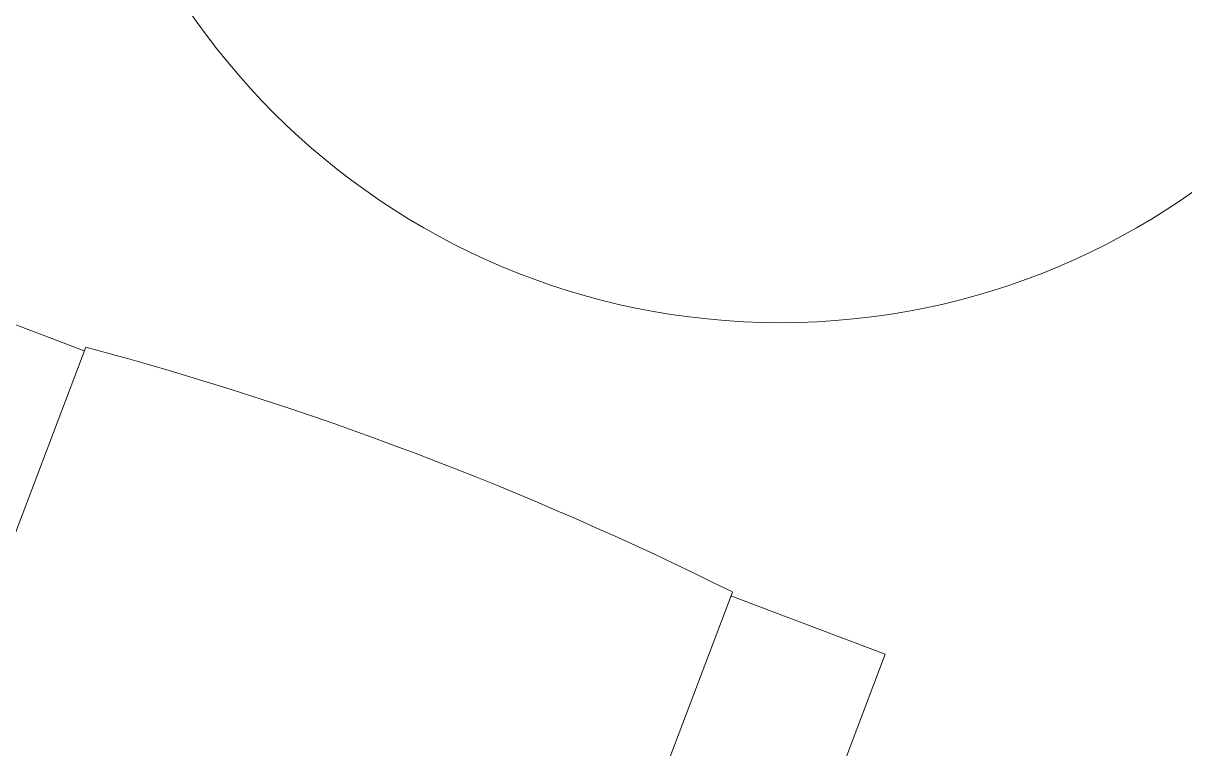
# Model space of a CAD drawing. Header units: metres. Extents: x -217 to -108, y -304 to -188.
# Drawn here: x -163.484 to -162.618, y -237.739 to -237.199 of the extents above; entities that cross this region are included whole.
import ezdxf

# ---------------------------------------------------------------- set-up
doc = ezdxf.new("R2010")
doc.units = ezdxf.units.M
for name, color, linetype, lineweight in [('A-FLOR', 192, 'Continuous', 9), ('A-WALL', 113, 'Continuous', 9), ('I-FURN', 30, 'Continuous', 9)]:
    doc.layers.add(name, color=color, linetype=linetype, lineweight=lineweight)

# ---------------------------------------------------------------- blocks, each defined once
blk = doc.blocks.new('Fauteuil - Fauteuil-521295-Nivel 3')
at = {"layer": 'I-FURN'}
for p, q in [((-0.38046, 0.1), (-0.38046, -0.1)), ((-0.25758, 0.10303), (-0.25758, -0.10303)), ((0.25758, -0.10303), (0.25758, 0.10303)), ((-0.30022, -0.1), (-0.38046, -0.1)), ((-0.25758, -0.1), (-0.30022, -0.1)), ((0.30022, -0.1), (0.25758, -0.1)), ((0.38046, -0.1), (0.30022, -0.1))]:
    blk.add_line(p, q, dxfattribs=at)
for centre, radius, start, end in [((0, 0.10303), 0.25758, 360, 180), ((0, 2.45446), 2.57043, 264.24891, 275.75109)]:
    blk.add_arc(centre, radius, start, end, dxfattribs=at)
blk = doc.blocks.new('COALESSE_CIRCA_-_Round_Table_7629 - COALESSE_CIRCA_-_Round_Table_7629-1016699-Nivel 3')
at = {"layer": 'I-FURN'}
for start, end in [(90, 270), (270, 90)]:
    blk.add_arc((0, 0), 0.5334, start, end, dxfattribs=at)

msp = doc.modelspace()

# ---------------------------------------------------------------- linework, layer by layer
at = {"layer": 'A-FLOR'}
msp.add_arc((-160.10224, -239.13938), 2.73442, 127.72466, 292.16121, dxfattribs=at)
at = {"layer": 'A-WALL'}
for radius, start, end in [(4.47242, 116.29265, 191.74552), (4.27242, 116.38603, 292.21126), (4.27242, 122.90905, 292.21126)]:
    msp.add_arc((-160.10224, -239.13938), radius, start, end, dxfattribs=at)

# ---------------------------------------------------------------- block references
at = {"layer": 'I-FURN'}
msp.add_blockref('COALESSE_CIRCA_-_Round_Table_7629 - COALESSE_CIRCA_-_Round_Table_7629-1016699-Nivel 3', (-162.9196, -236.88847), dxfattribs=at)
at = {"layer": 'I-FURN', "rotation": 159.2516208868}
msp.add_blockref('Fauteuil - Fauteuil-521295-Nivel 3', (-163.2326, -237.62764), dxfattribs=at)

doc.saveas('drawing.dxf')
